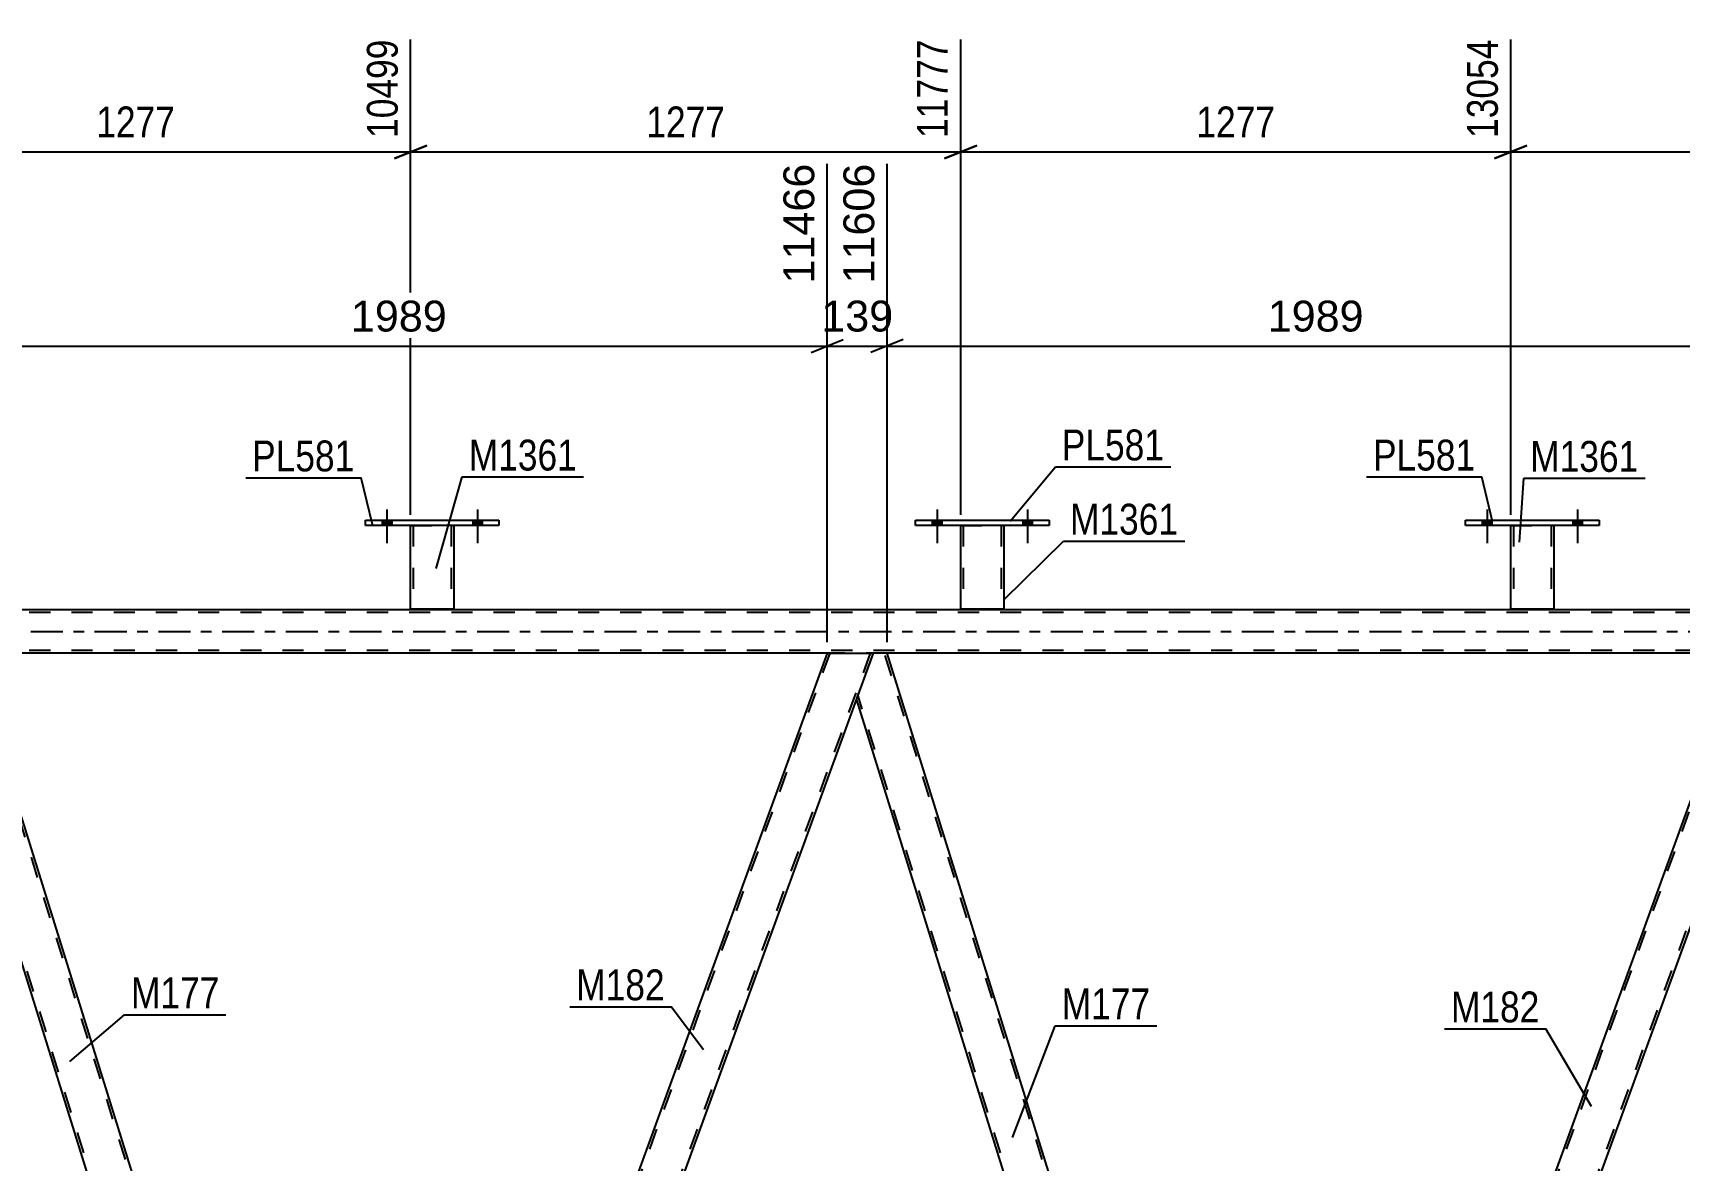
# Model space of a CAD drawing. Header units: millimetres. Extents: x -116 to 725, y -402 to 192.
# Drawn here: x 366.3 to 519.2, y -49.1 to 55.6 of the extents above; entities that cross this region are included whole.
import ezdxf

# ---------------------------------------------------------------- set-up
doc = ezdxf.new("R2010")
doc.units = ezdxf.units.MM
doc.linetypes.add('DXK_LINE_DOT2', pattern=[3.9198, 1.9599, -1.9599])
doc.linetypes.add('DXK_LINE_DOT3', pattern=[5.9187, 2.979, -0.9799, 0.9799, -0.9799])
doc.styles.add('Arial', font='ARIAL.TTF', dxfattribs={"height": 0.2})
doc.styles.add('Arial Narrow', font='ARIALN.TTF', dxfattribs={"height": 0.2})

# ---------------------------------------------------------------- blocks, each defined once
blk = doc.blocks.new('Bolt-200057545-4576 - 4561')
at = {"linetype": 'Continuous'}
for points in [[(398.73, 9.84), (399.61, 9.84), (399.61, 10.32), (398.73, 10.32)], [(407.13, 9.84), (408.01, 9.84), (408.01, 10.32), (407.13, 10.32)]]:
    blk.add_hatch(color=1, dxfattribs=at).paths.add_polyline_path(points)
at = {"color": 1, "linetype": 'Continuous'}
for p, q in [((399.17, 11.32), (399.17, 8.2)), ((407.57, 11.32), (407.57, 8.2)), ((398.73, 10.32), (398.73, 9.84)), ((399.61, 10.32), (399.61, 9.84)), ((407.13, 10.32), (407.13, 9.84)), ((408.01, 10.32), (408.01, 9.84))]:
    blk.add_line(p, q, dxfattribs=at)
blk = doc.blocks.new('Bolt-200057545-4563 - 4561')
at = {"linetype": 'Continuous'}
for points in [[(500.89, 9.84), (501.77, 9.84), (501.77, 10.32), (500.89, 10.32)], [(509.29, 9.84), (510.17, 9.84), (510.17, 10.32), (509.29, 10.32)]]:
    blk.add_hatch(color=1, dxfattribs=at).paths.add_polyline_path(points)
at = {"color": 1, "linetype": 'Continuous'}
for p, q in [((501.33, 11.32), (501.33, 8.2)), ((509.73, 11.32), (509.73, 8.2)), ((500.89, 10.32), (500.89, 9.84)), ((501.77, 10.32), (501.77, 9.84)), ((509.29, 10.32), (509.29, 9.84)), ((510.17, 10.32), (510.17, 9.84))]:
    blk.add_line(p, q, dxfattribs=at)
blk = doc.blocks.new('Bolt-200057545-4564 - 4561')
at = {"linetype": 'Continuous'}
for points in [[(500.89, 9.84), (501.77, 9.84), (501.77, 10.32), (500.89, 10.32)], [(509.29, 9.84), (510.17, 9.84), (510.17, 10.32), (509.29, 10.32)]]:
    blk.add_hatch(color=1, dxfattribs=at).paths.add_polyline_path(points)
at = {"color": 1, "linetype": 'Continuous'}
for p, q in [((501.33, 11.32), (501.33, 8.2)), ((509.73, 11.32), (509.73, 8.2)), ((500.89, 10.32), (500.89, 9.84)), ((501.77, 10.32), (501.77, 9.84)), ((509.29, 10.32), (509.29, 9.84)), ((510.17, 10.32), (510.17, 9.84))]:
    blk.add_line(p, q, dxfattribs=at)
blk = doc.blocks.new('Part-200057545-4683 - 4561')
at = {"color": 2, "linetype": 'Continuous'}
for p, q in [((448.25, 9.84), (448.25, 10.32)), ((448.25, 10.32), (460.65, 10.32)), ((460.65, 9.84), (448.25, 9.84)), ((460.65, 10.32), (460.65, 9.84))]:
    blk.add_line(p, q, dxfattribs=at)
blk = doc.blocks.new('Bolt-200057545-4573 - 4561')
at = {"linetype": 'Continuous'}
for points in [[(449.81, 9.84), (450.69, 9.84), (450.69, 10.32), (449.81, 10.32)], [(458.21, 9.84), (459.09, 9.84), (459.09, 10.32), (458.21, 10.32)]]:
    blk.add_hatch(color=1, dxfattribs=at).paths.add_polyline_path(points)
at = {"color": 1, "linetype": 'Continuous'}
for p, q in [((450.25, 11.32), (450.25, 8.2)), ((458.65, 11.32), (458.65, 8.2)), ((449.81, 10.32), (449.81, 9.84)), ((450.69, 10.32), (450.69, 9.84)), ((458.21, 10.32), (458.21, 9.84)), ((459.09, 10.32), (459.09, 9.84))]:
    blk.add_line(p, q, dxfattribs=at)
blk = doc.blocks.new('Bolt-200057545-4574 - 4561')
at = {"linetype": 'Continuous'}
for points in [[(449.81, 9.84), (450.69, 9.84), (450.69, 10.32), (449.81, 10.32)], [(458.21, 9.84), (459.09, 9.84), (459.09, 10.32), (458.21, 10.32)]]:
    blk.add_hatch(color=1, dxfattribs=at).paths.add_polyline_path(points)
at = {"color": 1, "linetype": 'Continuous'}
for p, q in [((450.25, 11.32), (450.25, 8.2)), ((458.65, 11.32), (458.65, 8.2)), ((449.81, 10.32), (449.81, 9.84)), ((450.69, 10.32), (450.69, 9.84)), ((458.21, 10.32), (458.21, 9.84)), ((459.09, 10.32), (459.09, 9.84))]:
    blk.add_line(p, q, dxfattribs=at)
blk = doc.blocks.new('Part-200057545-4698 - 4561')
at = {"color": 2, "linetype": 'Continuous'}
for p, q in [((401.37, 2.07), (401.37, 9.84)), ((405.37, 9.84), (405.37, 2.07)), ((405.34, 2.07), (401.37, 2.07)), ((405.37, 2.07), (405.34, 2.07))]:
    blk.add_line(p, q, dxfattribs=at)
at = {"color": 7, "linetype": 'DXK_LINE_DOT2'}
for p, q in [((401.37, 9.84), (405.37, 9.84)), ((401.37, 9.84), (401.37, 9.84)), ((401.37, 9.84), (401.37, 9.84)), ((401.61, 9.84), (401.61, 2.07)), ((405.13, 9.84), (405.13, 2.07)), ((405.37, 9.84), (405.37, 9.84)), ((405.37, 9.84), (405.37, 9.84)), ((405.06, 2.07), (405.08, 2.07)), ((405.08, 2.07), (405.11, 2.07)), ((405.11, 2.07), (405.13, 2.07))]:
    blk.add_line(p, q, dxfattribs=at)
blk = doc.blocks.new('Bolt-200057545-4575 - 4561')
at = {"linetype": 'Continuous'}
for points in [[(398.73, 9.84), (399.61, 9.84), (399.61, 10.32), (398.73, 10.32)], [(407.13, 9.84), (408.01, 9.84), (408.01, 10.32), (407.13, 10.32)]]:
    blk.add_hatch(color=1, dxfattribs=at).paths.add_polyline_path(points)
at = {"color": 1, "linetype": 'Continuous'}
for p, q in [((399.17, 11.32), (399.17, 8.2)), ((407.57, 11.32), (407.57, 8.2)), ((398.73, 10.32), (398.73, 9.84)), ((399.61, 10.32), (399.61, 9.84)), ((407.13, 10.32), (407.13, 9.84)), ((408.01, 10.32), (408.01, 9.84))]:
    blk.add_line(p, q, dxfattribs=at)
blk = doc.blocks.new('Part-200057545-4688 - 4561')
at = {"color": 2, "linetype": 'Continuous'}
for p, q in [((452.45, 2.07), (452.45, 9.84)), ((456.45, 9.84), (456.45, 2.07)), ((456.42, 2.07), (452.45, 2.07)), ((456.45, 2.07), (456.42, 2.07))]:
    blk.add_line(p, q, dxfattribs=at)
at = {"color": 7, "linetype": 'DXK_LINE_DOT2'}
for p, q in [((452.45, 9.84), (456.45, 9.84)), ((452.45, 9.84), (452.45, 9.84)), ((452.45, 9.84), (452.45, 9.84)), ((452.69, 9.84), (452.69, 2.07)), ((456.21, 9.84), (456.21, 2.07)), ((456.45, 9.84), (456.45, 9.84)), ((456.45, 9.84), (456.45, 9.84)), ((456.14, 2.07), (456.16, 2.07)), ((456.16, 2.07), (456.19, 2.07)), ((456.19, 2.07), (456.21, 2.07))]:
    blk.add_line(p, q, dxfattribs=at)
blk = doc.blocks.new('Part-200057545-4603 - 4561')
at = {"color": 2, "linetype": 'Continuous'}
for p, q in [((499.33, 9.84), (499.33, 10.32)), ((499.33, 10.32), (511.73, 10.32)), ((511.73, 9.84), (499.33, 9.84)), ((511.73, 10.32), (511.73, 9.84))]:
    blk.add_line(p, q, dxfattribs=at)
blk = doc.blocks.new('Part-200057545-4618 - 4561')
at = {"color": 2, "linetype": 'Continuous'}
for p, q in [((503.53, 2.07), (503.53, 9.84)), ((507.53, 9.84), (507.53, 2.07)), ((507.5, 2.07), (503.53, 2.07)), ((507.53, 2.07), (507.5, 2.07))]:
    blk.add_line(p, q, dxfattribs=at)
at = {"color": 7, "linetype": 'DXK_LINE_DOT2'}
for p, q in [((503.53, 9.84), (507.53, 9.84)), ((503.53, 9.84), (503.53, 9.84)), ((503.53, 9.84), (503.53, 9.84)), ((503.77, 9.84), (503.77, 2.07)), ((507.29, 9.84), (507.29, 2.07)), ((507.53, 9.84), (507.53, 9.84)), ((507.53, 9.84), (507.53, 9.84)), ((507.22, 2.07), (507.24, 2.07)), ((507.24, 2.07), (507.27, 2.07)), ((507.27, 2.07), (507.29, 2.07))]:
    blk.add_line(p, q, dxfattribs=at)
blk = doc.blocks.new('Part-200057545-4693 - 4561')
at = {"color": 2, "linetype": 'Continuous'}
for p, q in [((397.17, 9.84), (397.17, 10.32)), ((397.17, 10.32), (409.57, 10.32)), ((409.57, 9.84), (397.17, 9.84)), ((409.57, 10.32), (409.57, 9.84))]:
    blk.add_line(p, q, dxfattribs=at)
blk = doc.blocks.new('Part-200057545-4824 - 4561')
at = {"color": 7, "linetype": 'DXK_LINE_DOT2'}
for p, q in [((681.5, 1.76), (-18.61, 1.76)), ((681.5, -1.76), (-18.61, -1.76)), ((445.62, -2), (440.05, -2))]:
    blk.add_line(p, q, dxfattribs=at)
at = {"color": 2, "linetype": 'Continuous'}
for p, q in [((681.5, 2), (105.13, 2)), ((440.05, -2), (360.49, -2)), ((525.18, -2), (445.62, -2))]:
    blk.add_line(p, q, dxfattribs=at)
at = {"color": 7, "linetype": 'DXK_LINE_DOT3'}
blk.add_line((-18.61, 0), (681.5, 0), dxfattribs=at)
blk = doc.blocks.new('Part-200057545-4890 - 4561')
at = {"color": 2, "linetype": 'Continuous'}
for p, q in [((359.17, -2), (357.62, -6.25)), ((360.49, -2), (359.17, -2)), ((397.19, -119.75), (360.49, -2)), ((394.08, -123.22), (357.62, -6.25)), ((396.92, -120.49), (395.93, -123.22)), ((397.19, -119.75), (396.92, -120.49))]:
    blk.add_line(p, q, dxfattribs=at)
at = {"color": 7, "linetype": 'DXK_LINE_DOT2'}
for p, q in [((397.06, -120.12), (360.24, -2)), ((394.34, -123.22), (357.76, -5.88)), ((397.17, -119.81), (396.92, -120.49)), ((394.08, -123.22), (395.93, -123.22))]:
    blk.add_line(p, q, dxfattribs=at)
blk = doc.blocks.new('Part-200057545-4981 - 4561')
at = {"color": 2, "linetype": 'Continuous'}
for p, q in [((444.31, -2), (442.76, -6.25)), ((445.62, -2), (444.31, -2)), ((481.9, -118.4), (445.62, -2)), ((477.71, -118.4), (442.76, -6.25))]:
    blk.add_line(p, q, dxfattribs=at)
at = {"color": 7, "linetype": 'DXK_LINE_DOT2'}
for p, q in [((482.19, -120.12), (445.37, -2)), ((479.47, -123.22), (442.89, -5.88)), ((477.71, -118.4), (479.22, -123.22)), ((482.33, -119.75), (481.9, -118.4)), ((481.06, -123.22), (482.33, -119.75)), ((479.22, -123.22), (481.06, -123.22))]:
    blk.add_line(p, q, dxfattribs=at)
blk = doc.blocks.new('Part-200057545-5019 - 4561')
at = {"color": 7, "linetype": 'DXK_LINE_DOT2'}
for p, q in [((525.44, -2), (481.32, -123.22)), ((529.18, -2), (485.06, -123.22)), ((529.44, -2), (527.89, -6.25)), ((482.82, -118.4), (481.06, -123.22)), ((487.08, -118.4), (485.32, -123.22)), ((485.32, -123.22), (481.06, -123.22))]:
    blk.add_line(p, q, dxfattribs=at)
at = {"color": 2, "linetype": 'Continuous'}
for p, q in [((525.18, -2), (482.82, -118.4)), ((525.18, -2), (529.44, -2)), ((527.89, -6.25), (487.08, -118.4))]:
    blk.add_line(p, q, dxfattribs=at)
blk = doc.blocks.new('Part-200057545-5034 - 4561')
at = {"color": 7, "linetype": 'DXK_LINE_DOT2'}
for p, q in [((440.3, -2), (396.18, -123.22)), ((444.05, -2), (399.93, -123.22)), ((444.31, -2), (442.76, -6.25)), ((397.19, -119.75), (395.93, -123.22)), ((400.19, -123.22), (395.93, -123.22))]:
    blk.add_line(p, q, dxfattribs=at)
at = {"color": 2, "linetype": 'Continuous'}
for p, q in [((440.05, -2), (397.19, -119.75)), ((440.05, -2), (444.31, -2)), ((442.76, -6.25), (400.19, -123.22))]:
    blk.add_line(p, q, dxfattribs=at)
blk = doc.blocks.new('StraightDimension-200057545-10815 - 4561')
at = {"color": 7, "linetype": 'Continuous'}
for p, q in [((401.37, 10.84), (401.37, 54.95)), ((452.45, 10.84), (452.45, 54.95)), ((402.87, 45.11), (399.87, 43.91)), ((401.37, 44.51), (452.45, 44.51)), ((450.95, 43.91), (453.95, 45.11))]:
    blk.add_line(p, q, dxfattribs=at)
at = {"color": 0, "linetype": 'Continuous'}
blk.add_wipeout([(451.85, 55.55), (447.65, 55.55), (447.65, 45.21), (451.85, 45.21)], dxfattribs=at)
at = {"color": 0}
blk.add_wipeout([(431.17, 45.26), (431.17, 49.46), (422.66, 49.46), (422.66, 45.26)], dxfattribs=at)
at = {"color": 3, "linetype": 'Continuous', "style": 'Arial Narrow'}
blk.add_text('11777', height=2.863, rotation=90.0002, dxfattribs=at).set_placement((451.25, 45.81))
at = {"color": 3, "style": 'Arial Narrow'}
blk.add_text('1277', height=2.863, dxfattribs=at).set_placement((423.26, 45.86))
blk = doc.blocks.new('StraightDimension-200057545-16120 - 4561')
at = {"color": 7, "linetype": 'Continuous'}
for p, q in [((440.05, -1), (440.05, 43.41)), ((445.62, -1), (445.62, 43.41)), ((438.55, 25.89), (441.55, 27.09)), ((440.05, 26.49), (445.62, 26.49)), ((447.12, 27.09), (444.12, 25.89))]:
    blk.add_line(p, q, dxfattribs=at)
at = {"color": 0}
blk.add_wipeout([(446.77, 27.24), (446.77, 31.44), (438.9, 31.44), (438.9, 27.24)], dxfattribs=at)
at = {"color": 3, "style": 'Arial'}
blk.add_text('139', height=2.865, dxfattribs=at).set_placement((439.5, 27.84))
at = {"color": 0, "linetype": 'Continuous'}
blk.add_wipeout([(445.02, 44.01), (440.82, 44.01), (440.82, 31.69), (445.02, 31.69)], dxfattribs=at)
at = {"color": 3, "linetype": 'Continuous', "style": 'Arial'}
blk.add_text('11606', height=2.865, rotation=90.0002, dxfattribs=at).set_placement((444.42, 32.29))
blk = doc.blocks.new('StraightDimension-200057545-10813 - 4561')
at = {"color": 7, "linetype": 'Continuous'}
for p, q in [((503.53, 10.84), (503.53, 54.95)), ((554.61, 10.84), (554.61, 54.95)), ((505.03, 45.11), (502.03, 43.91)), ((503.53, 44.51), (554.61, 44.51)), ((553.11, 43.91), (556.11, 45.11))]:
    blk.add_line(p, q, dxfattribs=at)
at = {"color": 0, "linetype": 'Continuous'}
blk.add_wipeout([(554.01, 55.55), (549.81, 55.55), (549.81, 45.21), (554.01, 45.21)], dxfattribs=at)
at = {"color": 0}
blk.add_wipeout([(533.33, 45.26), (533.33, 49.46), (524.82, 49.46), (524.82, 45.26)], dxfattribs=at)
at = {"color": 3, "linetype": 'Continuous', "style": 'Arial Narrow'}
blk.add_text('14331', height=2.863, rotation=90.0002, dxfattribs=at).set_placement((553.41, 45.81))
at = {"color": 3, "style": 'Arial Narrow'}
blk.add_text('1277', height=2.863, dxfattribs=at).set_placement((525.42, 45.86))
blk = doc.blocks.new('StraightDimension-200057545-10814 - 4561')
at = {"color": 7, "linetype": 'Continuous'}
for p, q in [((452.45, 10.84), (452.45, 54.95)), ((503.53, 10.84), (503.53, 54.95)), ((453.95, 45.11), (450.95, 43.91)), ((452.45, 44.51), (503.53, 44.51)), ((502.03, 43.91), (505.03, 45.11))]:
    blk.add_line(p, q, dxfattribs=at)
at = {"color": 0, "linetype": 'Continuous'}
blk.add_wipeout([(502.93, 55.55), (498.73, 55.55), (498.73, 45.21), (502.93, 45.21)], dxfattribs=at)
at = {"color": 0}
blk.add_wipeout([(482.25, 45.26), (482.25, 49.46), (473.74, 49.46), (473.74, 45.26)], dxfattribs=at)
at = {"color": 3, "linetype": 'Continuous', "style": 'Arial Narrow'}
blk.add_text('13054', height=2.863, rotation=90.0002, dxfattribs=at).set_placement((502.33, 45.81))
at = {"color": 3, "style": 'Arial Narrow'}
blk.add_text('1277', height=2.863, dxfattribs=at).set_placement((474.34, 45.86))
blk = doc.blocks.new('StraightDimension-200057545-10816 - 4561')
at = {"color": 7, "linetype": 'Continuous'}
for p, q in [((401.37, 10.84), (401.37, 54.95)), ((350.29, 10.84), (350.29, 53.12)), ((351.79, 45.11), (348.79, 43.91)), ((350.29, 44.51), (401.37, 44.51)), ((399.87, 43.91), (402.87, 45.11))]:
    blk.add_line(p, q, dxfattribs=at)
at = {"color": 0, "linetype": 'Continuous'}
blk.add_wipeout([(400.77, 55.55), (396.57, 55.55), (396.57, 45.21), (400.77, 45.21)], dxfattribs=at)
at = {"color": 0}
blk.add_wipeout([(380.09, 45.26), (380.09, 49.46), (371.58, 49.46), (371.58, 45.26)], dxfattribs=at)
at = {"color": 3, "linetype": 'Continuous', "style": 'Arial Narrow'}
blk.add_text('10499', height=2.863, rotation=90.0002, dxfattribs=at).set_placement((400.17, 45.81))
at = {"color": 3, "style": 'Arial Narrow'}
blk.add_text('1277', height=2.863, dxfattribs=at).set_placement((372.18, 45.86))
blk = doc.blocks.new('StraightDimension-200057545-16119 - 4561')
at = {"color": 7, "linetype": 'Continuous'}
for p, q in [((445.62, -1), (445.62, 43.41)), ((525.18, -1), (525.18, 43.41)), ((447.12, 27.09), (444.12, 25.89)), ((445.62, 26.49), (525.18, 26.49)), ((523.68, 25.89), (526.68, 27.09))]:
    blk.add_line(p, q, dxfattribs=at)
at = {"color": 0, "linetype": 'Continuous'}
blk.add_wipeout([(524.58, 44.01), (520.38, 44.01), (520.38, 31.69), (524.58, 31.69)], dxfattribs=at)
at = {"color": 0}
blk.add_wipeout([(490.45, 27.24), (490.45, 31.44), (480.36, 31.44), (480.36, 27.24)], dxfattribs=at)
at = {"color": 3, "linetype": 'Continuous', "style": 'Arial'}
blk.add_text('13595', height=2.865, rotation=90.0002, dxfattribs=at).set_placement((523.98, 32.29))
at = {"color": 3, "style": 'Arial'}
blk.add_text('1989', height=2.865, dxfattribs=at).set_placement((480.96, 27.84))
blk = doc.blocks.new('StraightDimension-200057545-16121 - 4561')
at = {"color": 7, "linetype": 'Continuous'}
for p, q in [((440.05, -1), (440.05, 43.41)), ((360.49, -1), (360.49, 41.18)), ((361.99, 27.09), (358.99, 25.89)), ((360.49, 26.49), (440.05, 26.49)), ((438.55, 25.89), (441.55, 27.09))]:
    blk.add_line(p, q, dxfattribs=at)
at = {"color": 0, "linetype": 'Continuous'}
blk.add_wipeout([(439.45, 44.01), (435.25, 44.01), (435.25, 31.69), (439.45, 31.69)], dxfattribs=at)
at = {"color": 0}
blk.add_wipeout([(405.32, 27.24), (405.32, 31.44), (395.22, 31.44), (395.22, 27.24)], dxfattribs=at)
at = {"color": 3, "linetype": 'Continuous', "style": 'Arial'}
blk.add_text('11466', height=2.865, rotation=90.0002, dxfattribs=at).set_placement((438.85, 32.29))
at = {"color": 3, "style": 'Arial'}
blk.add_text('1989', height=2.865, dxfattribs=at).set_placement((395.82, 27.84))
blk = doc.blocks.new('Mark-200057545-4684 - 4561')
at = {"color": 0}
blk.add_wipeout([(472.65, 8.99), (472.65, 11.99), (462.6, 11.99), (462.6, 8.99)], dxfattribs=at)
blk.add_wipeout([(472.65, 8.99), (472.65, 11.99), (462.6, 11.99), (462.6, 8.99)], dxfattribs=at)
at = {"color": 30, "linetype": 'Continuous'}
for p, q in [((456.45, 2.95), (462, 8.39)), ((462, 8.39), (473.25, 8.39))]:
    blk.add_line(p, q, dxfattribs=at)
at = {"color": 3, "style": 'Arial Narrow'}
blk.add_text('M1361', height=2.863, dxfattribs=at).set_placement((462.6, 8.99))
blk = doc.blocks.new('Mark-200057545-4599 - 4561')
at = {"color": 0}
blk.add_wipeout([(500.24, 14.94), (500.24, 17.94), (490.74, 17.94), (490.74, 14.94)], dxfattribs=at)
blk.add_wipeout([(500.24, 14.94), (500.24, 17.94), (490.74, 17.94), (490.74, 14.94)], dxfattribs=at)
at = {"color": 30, "linetype": 'Continuous'}
for p in [(490.14, 14.34), (501.82, 10.21)]:
    blk.add_line(p, (500.84, 14.34), dxfattribs=at)
at = {"color": 3, "style": 'Arial Narrow'}
blk.add_text('PL581', height=2.863, dxfattribs=at).set_placement((490.74, 14.94))
blk = doc.blocks.new('Mark-200057545-4614 - 4561')
at = {"color": 0}
blk.add_wipeout([(515.4, 14.82), (515.4, 17.82), (505.34, 17.82), (505.34, 14.82)], dxfattribs=at)
blk.add_wipeout([(515.4, 14.82), (515.4, 17.82), (505.34, 17.82), (505.34, 14.82)], dxfattribs=at)
at = {"color": 30, "linetype": 'Continuous'}
for p, q in [((504.34, 8.28), (504.74, 14.22)), ((504.74, 14.22), (516, 14.22))]:
    blk.add_line(p, q, dxfattribs=at)
at = {"color": 3, "style": 'Arial Narrow'}
blk.add_text('M1361', height=2.863, dxfattribs=at).set_placement((505.34, 14.82))
blk = doc.blocks.new('Mark-200057545-4679 - 4561')
at = {"color": 0}
blk.add_wipeout([(471.35, 15.88), (471.35, 18.88), (461.84, 18.88), (461.84, 15.88)], dxfattribs=at)
blk.add_wipeout([(471.35, 15.88), (471.35, 18.88), (461.84, 18.88), (461.84, 15.88)], dxfattribs=at)
at = {"color": 30, "linetype": 'Continuous'}
for p, q in [((457.05, 10.25), (461.24, 15.28)), ((461.24, 15.28), (471.95, 15.28))]:
    blk.add_line(p, q, dxfattribs=at)
at = {"color": 3, "style": 'Arial Narrow'}
blk.add_text('PL581', height=2.863, dxfattribs=at).set_placement((461.84, 15.88))
blk = doc.blocks.new('Mark-200057545-4689 - 4561')
at = {"color": 0}
blk.add_wipeout([(396.16, 14.86), (396.16, 17.86), (386.65, 17.86), (386.65, 14.86)], dxfattribs=at)
blk.add_wipeout([(396.16, 14.86), (396.16, 17.86), (386.65, 17.86), (386.65, 14.86)], dxfattribs=at)
at = {"color": 30, "linetype": 'Continuous'}
for p in [(386.05, 14.26), (397.84, 9.93)]:
    blk.add_line(p, (396.76, 14.26), dxfattribs=at)
at = {"color": 3, "style": 'Arial Narrow'}
blk.add_text('PL581', height=2.863, dxfattribs=at).set_placement((386.65, 14.86))
blk = doc.blocks.new('Mark-200057545-4694 - 4561')
at = {"color": 0}
blk.add_wipeout([(416.82, 14.94), (416.82, 17.94), (406.77, 17.94), (406.77, 14.94)], dxfattribs=at)
blk.add_wipeout([(416.82, 14.94), (416.82, 17.94), (406.77, 17.94), (406.77, 14.94)], dxfattribs=at)
at = {"color": 30, "linetype": 'Continuous'}
for p, q in [((403.73, 5.86), (406.17, 14.34)), ((406.17, 14.34), (417.42, 14.34))]:
    blk.add_line(p, q, dxfattribs=at)
at = {"color": 3, "style": 'Arial Narrow'}
blk.add_text('M1361', height=2.863, dxfattribs=at).set_placement((406.77, 14.94))
blk = doc.blocks.new('Mark-200057545-4886 - 4561')
at = {"color": 0}
blk.add_wipeout([(383.62, -34.97), (383.62, -31.97), (375.4, -31.97), (375.4, -34.97)], dxfattribs=at)
blk.add_wipeout([(383.62, -34.97), (383.62, -31.97), (375.4, -31.97), (375.4, -34.97)], dxfattribs=at)
at = {"color": 30, "linetype": 'Continuous'}
for p, q in [((369.73, -39.92), (374.8, -35.57)), ((374.8, -35.57), (384.22, -35.57))]:
    blk.add_line(p, q, dxfattribs=at)
at = {"color": 3, "style": 'Arial Narrow'}
blk.add_text('M177', height=2.863, dxfattribs=at).set_placement((375.4, -34.97))
blk = doc.blocks.new('Mark-200057545-4977 - 4561')
at = {"color": 0}
blk.add_wipeout([(470.06, -36), (470.06, -33), (461.83, -33), (461.83, -36)], dxfattribs=at)
blk.add_wipeout([(470.06, -36), (470.06, -33), (461.83, -33), (461.83, -36)], dxfattribs=at)
at = {"color": 30, "linetype": 'Continuous'}
for p, q in [((457.26, -46.98), (461.23, -36.6)), ((461.23, -36.6), (470.66, -36.6))]:
    blk.add_line(p, q, dxfattribs=at)
at = {"color": 3, "style": 'Arial Narrow'}
blk.add_text('M177', height=2.863, dxfattribs=at).set_placement((461.83, -36))
blk = doc.blocks.new('Mark-200057545-5015 - 4561')
at = {"color": 0}
blk.add_wipeout([(506.2, -36.28), (506.2, -33.28), (497.98, -33.28), (497.98, -36.28)], dxfattribs=at)
blk.add_wipeout([(506.2, -36.28), (506.2, -33.28), (497.98, -33.28), (497.98, -36.28)], dxfattribs=at)
at = {"color": 30, "linetype": 'Continuous'}
for p in [(497.38, -36.88), (511.02, -44.09)]:
    blk.add_line(p, (506.8, -36.88), dxfattribs=at)
at = {"color": 3, "style": 'Arial Narrow'}
blk.add_text('M182', height=2.863, dxfattribs=at).set_placement((497.98, -36.28))
blk = doc.blocks.new('Mark-200057545-5030 - 4561')
at = {"color": 0}
blk.add_wipeout([(424.97, -34.23), (424.97, -31.23), (416.75, -31.23), (416.75, -34.23)], dxfattribs=at)
blk.add_wipeout([(424.97, -34.23), (424.97, -31.23), (416.75, -31.23), (416.75, -34.23)], dxfattribs=at)
at = {"color": 30, "linetype": 'Continuous'}
for p in [(416.15, -34.83), (428.58, -38.82)]:
    blk.add_line(p, (425.57, -34.83), dxfattribs=at)
at = {"color": 3, "style": 'Arial Narrow'}
blk.add_text('M182', height=2.863, dxfattribs=at).set_placement((416.75, -34.23))

msp = doc.modelspace()

# ---------------------------------------------------------------- block references
for name in ['Bolt-200057545-4576 - 4561', 'Bolt-200057545-4575 - 4561', 'Bolt-200057545-4573 - 4561', 'Bolt-200057545-4574 - 4561', 'Bolt-200057545-4563 - 4561', 'Bolt-200057545-4564 - 4561', 'Part-200057545-4693 - 4561', 'Part-200057545-4698 - 4561', 'Part-200057545-4683 - 4561', 'Part-200057545-4688 - 4561', 'Part-200057545-4603 - 4561', 'Part-200057545-4618 - 4561', 'Part-200057545-4824 - 4561', 'Part-200057545-4890 - 4561', 'Part-200057545-5034 - 4561', 'Part-200057545-4981 - 4561', 'Part-200057545-5019 - 4561']:
    msp.add_blockref(name, (0, 0))

# ---------------------------------------------------------------- next in the draw order: block references
for name in ['StraightDimension-200057545-10815 - 4561', 'StraightDimension-200057545-10813 - 4561', 'Mark-200057545-4886 - 4561', 'Mark-200057545-5030 - 4561', 'Mark-200057545-4977 - 4561', 'Mark-200057545-5015 - 4561']:
    msp.add_blockref(name, (0, 0))

# ---------------------------------------------------------------- next in the draw order: block references
for name in ['StraightDimension-200057545-10816 - 4561', 'StraightDimension-200057545-10814 - 4561', 'StraightDimension-200057545-16120 - 4561']:
    msp.add_blockref(name, (0, 0))

# ---------------------------------------------------------------- next in the draw order: block references
for name in ['StraightDimension-200057545-16121 - 4561', 'StraightDimension-200057545-16119 - 4561']:
    msp.add_blockref(name, (0, 0))

# ---------------------------------------------------------------- next in the draw order: block references
for name in ['Mark-200057545-4689 - 4561', 'Mark-200057545-4694 - 4561', 'Mark-200057545-4599 - 4561', 'Mark-200057545-4614 - 4561', 'Mark-200057545-4684 - 4561']:
    msp.add_blockref(name, (0, 0))

# ---------------------------------------------------------------- next in the draw order: block references
msp.add_blockref('Mark-200057545-4679 - 4561', (0, 0))

doc.saveas('drawing.dxf')
